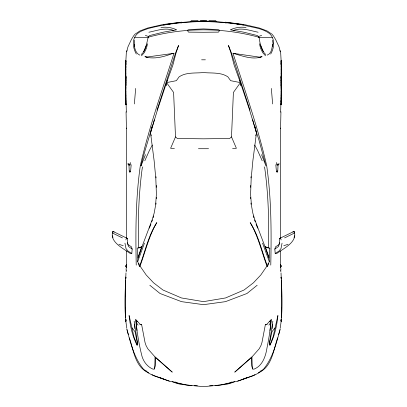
<?xml version="1.0" encoding="UTF-8"?>
<svg xmlns="http://www.w3.org/2000/svg" width="407" height="407" viewBox="0 0 407 407"><rect width="100%" height="100%" fill="white"/><g stroke="black" fill="none" stroke-linecap="round" stroke-linejoin="round"><path stroke-width="0.61" d="M125.834 84.905L125.834 82.367M125.834 319.475L125.834 321.413L125.834 319.836M125.834 278.261L125.834 277.615M125.834 102.798L125.834 104.731L125.285 95.711L125.483 89.448M125.834 101.775L125.834 100.208M125.834 99.054L125.834 95.406M125.834 91.606L125.687 83.476L125.285 84.01L125.661 85.297L125.86 85.027M125.834 82.596L125.834 73.591M125.834 75.87L125.677 81.705L125.285 81.186L125.539 72.421M125.834 73.738L125.834 69.577M125.834 60.969L125.834 69.79M126.068 76.501L126.017 86.101M281.166 82.825L281.166 73.591M281.166 64.983L281.166 60.46M281.166 61.289L281.166 60.572M281.166 320.935L281.166 319.174M281.166 278.205L281.166 277.136M281.166 95.62L281.166 91.453M281.166 89.326L281.313 83.476L281.715 84.01L281.339 85.297L281.14 85.027M281.166 82.596L281.166 91.606M281.166 69.79L281.166 66.138M281.166 64.688L281.166 63.421M281.166 277.966L281.166 277.253M281.166 321.413L281.166 319.475M125.834 60.938L125.285 69.48L125.483 75.748M125.834 103.836L125.834 104.37L125.834 98.784M125.834 320.935L125.834 320.518M281.166 60.938L281.715 69.48L281.517 75.748M281.166 278.032L281.166 277.615M280.398 250.91L280.347 262.189L280.947 270.263M280.459 238.38L280.56 128.073L280.565 128.77L280.937 111.762M125.331 307.855L125.539 316.712M126.608 266.061L126.628 264.606L125.758 266.03L126.521 267.516L126.608 266.061L125.758 266.03L126.521 267.516M276.531 165.018L276.562 162.505M281.456 312.306L281.42 279.879M125.58 279.879L125.544 312.306M125.336 308.379L125.544 317.455M270.777 265.105C271.459 231.954 271.383 198.636 266.697 165.751C258.013 127.559 244.872 90.583 233.018 53.307L233.511 53.251M155.047 356.954L154.792 367.043L154.426 368.981L153.098 369.195C147.644 367.012 143.691 361.971 142.038 356.425C138.884 344.23 137.006 331.756 135.541 319.261L140.171 324.318L141.621 324.557L145.024 342.435L146.016 345.451L147.731 348.697L155.047 356.954L172.237 372.125L155.53 357.427L155.23 365.74L154.426 368.981M138.772 263.232L139.479 266.326C145.121 251.841 148.255 235.678 156.832 222.588C148.886 235.938 145.38 251.592 140.059 266.097L139.479 266.326L137.708 261.559L137.78 258.898L141.85 247.064L152.299 219.439L154.146 213.187L155.545 205.55L156.405 194.261L155.815 178.536L154.151 160.907L150.524 132.814L157.626 109.407L167.343 80.23M125.285 287.032L125.544 281.69M126.48 266.961L126.628 264.606M250.519 187.342L250.59 185.455M166.443 85.78L166.575 82.621L172.858 65.181L176.038 52.925L178.576 45.426L175.539 53.098L157.016 110.175M125.834 320.329L125.687 319.21M232.595 148.362L236.391 148.301L231.502 136.894L233.399 92.445L240.425 82.621L239.657 80.23M278.012 164.901L278.083 163.695L277.788 164.911M269.933 345.207L273.097 336.813L277.91 315.501C276.852 325.732 274.674 336.004 269.933 345.207L269.251 344.302L272.853 321.225M281.715 308.252L281.461 311.019M125.478 95.294L125.554 94.109M125.478 311.971L125.554 310.785M281.446 71.088L281.522 69.902M281.446 287.764L281.522 286.579M281.517 292.424L281.461 281.237M280.479 267.516L280.372 264.606L281.242 266.03L280.479 267.516L280.372 264.606M126.053 270.263L126.653 262.189L126.602 250.91M155.967 204.289L156.064 203.037M156.405 198.647L156.502 197.395M134.381 103.927L135.643 88.441M270.024 330.56L271.459 319.261L266.829 324.318L265.379 324.557L261.976 342.435L260.984 345.451L259.269 348.697L251.953 356.954L234.763 372.125L251.47 357.427L251.77 365.74L252.574 368.981L253.902 369.195C262.637 365.857 265.751 356.084 267.043 347.644C268.89 338.67 270.345 329.624 270.869 320.472L269.638 321.825M281.456 317.455L281.664 308.379M280.662 112.149L281.237 89.871L281.237 62.815L280.708 53.21L279.054 46.876L275.666 39.621L273.423 35.918L271.993 34.193L267.028 30.901L259.284 28.007L243.203 24.334M281.461 316.712L281.669 307.855M114.123 231.939L112.851 231.318C109.02 241.895 123.433 248.479 130.255 253.475L131.807 253.434L132.173 249.079L131.446 246.805L128.302 244.805L127.315 242.72M125.539 281.237L125.483 293.732L125.544 287.444M272.247 328.637L272.629 324.155M129.243 165.491L128.917 164.265L129.248 171.128L129.909 172.171L130.591 171.342L131.171 164.759M112.851 231.318L127.666 238.588L127.355 243.289L128.607 246.566L132.173 249.079M281.166 80.24L281.323 81.705L281.715 81.186L281.461 72.421M281.563 296.601L281.461 289.097M250.9 177.915L251.012 176.674M125.982 272.899C125.193 291.295 123.82 310.073 126.836 328.312M125.478 90.446L125.585 89.418M281.415 75.778L281.522 74.751M281.415 292.455L281.522 291.427M267.201 55.128C271.474 53.765 271.978 48.301 272.578 44.495M281.456 92.867L281.664 86.391L281.517 84.712L281.247 84.87M281.456 309.549L281.598 308.379M125.539 289.097L125.437 296.601M249.984 110.175L231.461 53.098L228.424 45.426L230.962 52.925L234.142 65.181L240.425 82.621L249.374 109.407L256.476 132.814L252.849 160.907L251.185 178.536L250.595 194.261L251.455 205.55L252.854 213.187L254.701 219.439L265.15 247.064L269.22 258.898L269.292 261.559L267.521 266.326L266.941 266.097C261.62 251.592 258.114 235.938 250.168 222.588C258.745 235.678 261.879 251.841 267.521 266.326L268.228 263.232M270.304 325.335L270.67 322.629L268.905 325.147M125.544 70.762L125.285 73.616L125.661 78.48L125.285 70.355L125.834 62.53L125.834 64.983M255.774 135.852L255.947 134.636M281.461 94.343L281.664 89.357L281.247 86.864M126.134 271.769L126.414 270.039M134.498 40.227C133.791 45.208 134.62 52.834 139.799 55.128M160.953 27.554C166.295 26.653 171.723 27.503 176.618 29.808L163.166 32.199L149.71 35.541L148.514 36.426C146.408 42.562 146.606 50.036 141.163 54.614M163.797 24.334L147.716 28.007L139.972 30.901L135.007 34.193L133.577 35.918L131.334 39.621L127.946 46.876L126.292 53.21L125.763 62.815L125.763 89.871L126.338 112.149M269.251 344.302L271.947 331.761L275.005 327.905M125.753 86.864L125.336 89.357L125.539 94.343M282.051 243.157L280.988 248.585L278.861 251.205L275.193 253.434L274.827 249.079L275.554 246.805L278.698 244.805L279.685 242.72M272.369 46.383L273.031 43.463L272.502 40.227M145.441 154.665L140.98 166C143.992 152.518 148.753 139.525 152.065 126.155M279.823 330.504C276.129 343.905 272.578 358.262 263.538 369.149M281.313 319.21L281.166 321.296M147.599 43.702L146.357 48.448L144.358 52.559L141.478 55.8M277.757 165.491L278.083 164.265L277.752 171.128L277.091 172.171L276.409 171.342L275.829 164.759M125.661 87.698L125.86 86.961M280.164 328.312C283.18 310.073 281.807 291.295 281.018 272.899M281.14 80.774L281.339 80.067M294.052 237.5L294.551 235.739M125.875 239.937L126.44 237.983M150.524 132.814L151.221 130.454M151.745 128.678L154.37 119.811M277.671 337.856C273.265 350.152 272.135 367.134 258.277 372.812M278.632 334.529L280.23 329.156L279.787 329.314M153.149 217.679L153.658 215.98M146.484 44.867L143.6 51.791M126.577 51.735L126.969 50.631M137.708 261.559L144.46 243.096M149.379 228.185L150.9 224.079M151.77 221.729L152.422 219.968M142.826 166.86L142.196 168.508C138.599 194.856 137.805 221.535 138.624 248.102L142.048 246.825M113.253 231.517L112.607 233.094L122.4 237.902M278.683 164.82L279.146 163.716M125.753 87.505L125.285 94.841L125.834 102.829M240.557 85.78L240.425 82.621L230.647 80.672L227.849 76.816C220.716 72.029 211.615 73.382 203.5 72.553C195.385 73.382 186.284 72.029 179.151 76.816L176.353 80.672L166.575 82.621L173.601 92.445L175.498 136.894L170.609 148.301L174.405 148.362M144.795 160.816L149.389 150.488L152.31 145.08M277.091 172.171L277.66 170.92L276.409 171.342M270.691 54.055C274.349 47.894 275.254 39.199 269.805 33.776C262.362 27.941 252.381 27.539 243.584 25.102C230.352 22.756 216.921 21.83 203.5 21.535C184.732 21.841 165.939 23.728 147.787 28.658C143.518 30.332 138.497 31.497 135.765 35.526C131.746 41.051 133.191 48.474 136.309 54.055M181.049 23.179L181.654 22.151L164.123 24.364M137.067 345.207L137.505 343.783L135.053 331.761L131.995 327.905L129.09 315.501C130.148 325.732 132.326 336.004 137.067 345.207L137.749 344.302L134.147 321.225M266.941 266.097L260.801 274.984L253.444 282.799L244.073 289.993L225.554 297.949L203.5 301.638L181.446 297.949L162.927 289.993L153.556 282.799L146.199 274.984L140.059 266.097M280.52 266.961L281.242 266.03L280.454 265.161M125.758 266.03L126.546 265.161M260.027 371.647L260.846 370.833M231.502 136.894L229.67 138.507L203.5 138.818L177.33 138.507L175.498 136.894M257.173 285.241L246.968 293.493L225.463 301.658L203.5 304.665L181.537 301.658L160.032 293.493L149.827 285.241M263.441 369.261L258.308 373.199L253.368 375.671L237.708 381.135L219.953 385.114L203.5 386.65L187.047 385.114L169.292 381.135L153.632 375.671L148.692 373.199L143.559 369.261M274.827 249.079L278.393 246.566L279.645 243.289L279.334 238.588L294.149 231.318C297.98 241.895 283.567 248.479 276.745 253.475L275.193 253.434M147.833 37.846L149.099 36.961C184.569 27.457 222.431 27.457 257.901 36.961L259.167 37.846C260.109 43.824 261.101 50.336 265.837 54.614M139.825 324.542L140.171 324.318M141.168 324.842L141.621 324.557M125.483 80.479L125.753 80.321M253.912 375.203L254.991 374.618M284.6 237.902L294.393 233.094L293.747 231.517M279.334 238.588L280.794 237.871M292.877 231.939L294.149 231.318M232.148 381.847L229.339 383.185L225.783 383.699M172.995 53.332C164.601 56.537 155.413 59.264 146.372 57.214M234.636 381.522L230.606 383.262L226.211 384.386L215.038 385.515M242.521 379.421L247.146 377.569M258.445 36.574L261.63 35.373M233.125 30.611C241.188 27.071 250.076 30.617 258.119 32.229M237.708 381.135L253.368 375.493M259.173 57.626L262.103 56.665L259.717 57.168L233.018 53.307C241.916 55.708 251.165 59.687 260.628 57.214M283.801 245.711L288.07 244.307M148.881 32.229C156.924 30.617 165.812 27.071 173.875 30.611M226.409 383.45L227.62 383.231M190.776 21.713L192.887 21.418M170.274 24.018L163.522 24.878C189.921 20.269 217.079 20.269 243.478 24.878L236.726 24.018M146.352 57.107L173.982 53.307C162.128 90.583 148.987 127.559 140.303 165.751C135.617 198.636 135.541 231.954 136.223 265.105M172.013 53.495L173.982 53.307L173.489 53.251M172.115 23.784L173.107 23.698M205.387 59.809L201.613 59.809M259.717 57.168L260.648 57.107M193.427 21.383L203.5 21.037L213.573 21.383M209.574 385.77L212.607 385.627M280.392 266.061L281.242 266.03M208.562 148.718L198.438 148.718M191.081 20.355L198.021 20.355M200.3 20.35L206.7 20.35M208.979 20.355L215.919 20.355M134.681 37.581L147.461 37.581M259.539 37.581L272.319 37.581M194.393 385.627L197.426 385.77M233.893 23.698L234.885 23.784M246.047 27.554C240.705 26.653 235.277 27.503 230.382 29.808L243.834 32.199L257.29 35.541L258.486 36.426L259.167 37.846M191.962 385.515L180.789 384.386L176.394 383.262L172.365 381.522M242.877 24.364L225.346 22.151L225.951 23.179M214.113 21.418L216.224 21.713M181.217 383.699L177.661 383.185L174.852 381.847M234.005 53.332L234.987 53.495M179.38 383.231L180.591 383.45M147.283 57.168L144.897 56.665L147.827 57.626M118.93 244.307L123.199 245.711M130.591 171.342L129.34 170.92L129.909 172.171M127.213 329.314L126.77 329.156L128.368 334.529M153.632 375.493L169.292 381.135M264.952 246.825L268.376 248.102C269.195 221.535 268.401 194.856 264.804 168.508L264.174 166.86M145.37 35.373L148.555 36.574M159.854 377.569L164.479 379.421M148.723 372.812C134.865 367.134 133.735 350.152 129.329 337.856M126.206 237.871L127.666 238.588M152.009 374.618L153.088 375.203M281.247 80.321L281.517 80.479M125.753 84.87L125.483 84.717L125.336 86.391L125.544 92.867M131.807 253.434L128.139 251.205L126.012 248.585L124.949 243.157M265.379 324.557L265.832 324.842M266.829 324.318L267.175 324.542M146.154 370.833L146.973 371.647M137.363 321.825L136.131 320.472L136.976 330.56M265.522 55.8L262.642 52.559L260.643 48.448L259.401 43.702M143.462 369.149C134.422 358.262 130.871 343.905 127.177 330.504M138.095 325.147L136.33 322.629L136.696 325.335M269.495 343.783L269.968 344.561M254.69 145.08L257.611 150.488L262.205 160.816M263.4 51.791L260.516 44.867M137.505 343.783L137.749 344.302M281.247 87.505L281.715 94.841L281.166 102.381L281.166 100.208M127.854 163.716L128.317 164.82M137.032 344.561L133.903 336.813L131.995 327.905M261.559 154.665L266.02 166L258.766 139.311L255.779 130.454M254.579 219.968L255.23 221.729M256.1 224.079L257.621 228.185M262.54 243.096L269.292 261.559M280.031 50.631L280.423 51.735M253.342 215.98L253.851 217.679M252.63 119.811L255.255 128.678M280.56 237.983L281.125 239.937M112.449 235.739L112.948 237.5M125.661 80.067L125.86 80.774M281.14 86.961L281.339 87.698M129.212 164.911L128.917 163.695L128.988 164.901M254.935 126.155L256.476 132.814M252.574 368.981L252.208 367.043L251.953 356.954M280.586 270.039L280.866 271.769M125.539 311.019L125.285 308.252M151.053 134.636L151.226 135.852M281.456 70.762L281.715 73.616L281.339 78.48L281.715 70.355L281.166 62.53L281.166 63.751M281.456 287.444L281.517 293.732L281.456 281.69M125.402 308.379L125.544 309.549M134.422 44.495L134.631 46.383M281.415 89.418L281.522 90.446M125.478 74.751L125.585 75.778M125.478 291.427L125.585 292.455M155.988 176.674L156.1 177.915M134.371 324.155L134.753 328.637M271.357 88.441L272.619 103.927M250.498 197.395L250.595 198.647M250.936 203.037L251.033 204.289M128.846 163.7L128.927 164.901M281.446 94.109L281.522 95.294M281.446 310.785L281.522 311.971M125.478 69.902L125.554 71.088M125.478 286.579L125.554 287.764M281.517 89.448L281.715 95.711L281.166 104.731L281.166 102.798M125.336 290.171L125.483 292.424M156.41 185.455L156.481 187.342M126.063 111.762L126.435 128.77L126.44 128.073L126.541 238.38M130.438 162.505L130.469 165.018M280.983 86.101L280.932 76.501M281.166 103.302L281.166 103.607M281.166 319.978L281.166 320.289L281.166 319.836M125.834 61.869L125.834 61.584M281.166 103.836L281.166 104.37L281.166 95.406M281.166 75.87L281.166 78.073M281.166 97.415L281.166 99.054M281.166 320.518L281.166 320.919M125.834 61.289L125.834 60.46L125.834 62.393M125.834 66.138L125.834 67.776M125.834 87.123L125.834 89.326M125.834 278.032L125.834 277.136L125.834 278.205M281.166 60.969L281.166 66.412M281.166 69.577L281.166 73.738M281.166 100.504L281.166 101.775M281.166 277.645L281.166 278.261M281.023 104.37L281.023 104.853M125.977 104.37L125.977 104.853M125.834 63.421L125.834 64.688M125.834 91.453L125.834 95.62M125.834 319.174L125.834 320.904M269.81 248.178L269.276 258.053L265.267 246.795L269.81 248.178M125.86 77.6L125.753 78.327L125.483 77.055L125.86 77.6M281.517 77.055L281.247 78.327L281.14 77.6L281.517 77.055M141.733 246.795L137.724 258.053L137.19 248.178L141.733 246.795M219.638 30.428L218.467 32.133L203.5 32.26L188.533 32.133L187.362 30.428L188.131 29.864L189.738 29.533L203.5 28.917L217.262 29.533L218.869 29.864L219.638 30.428"/></g></svg>
